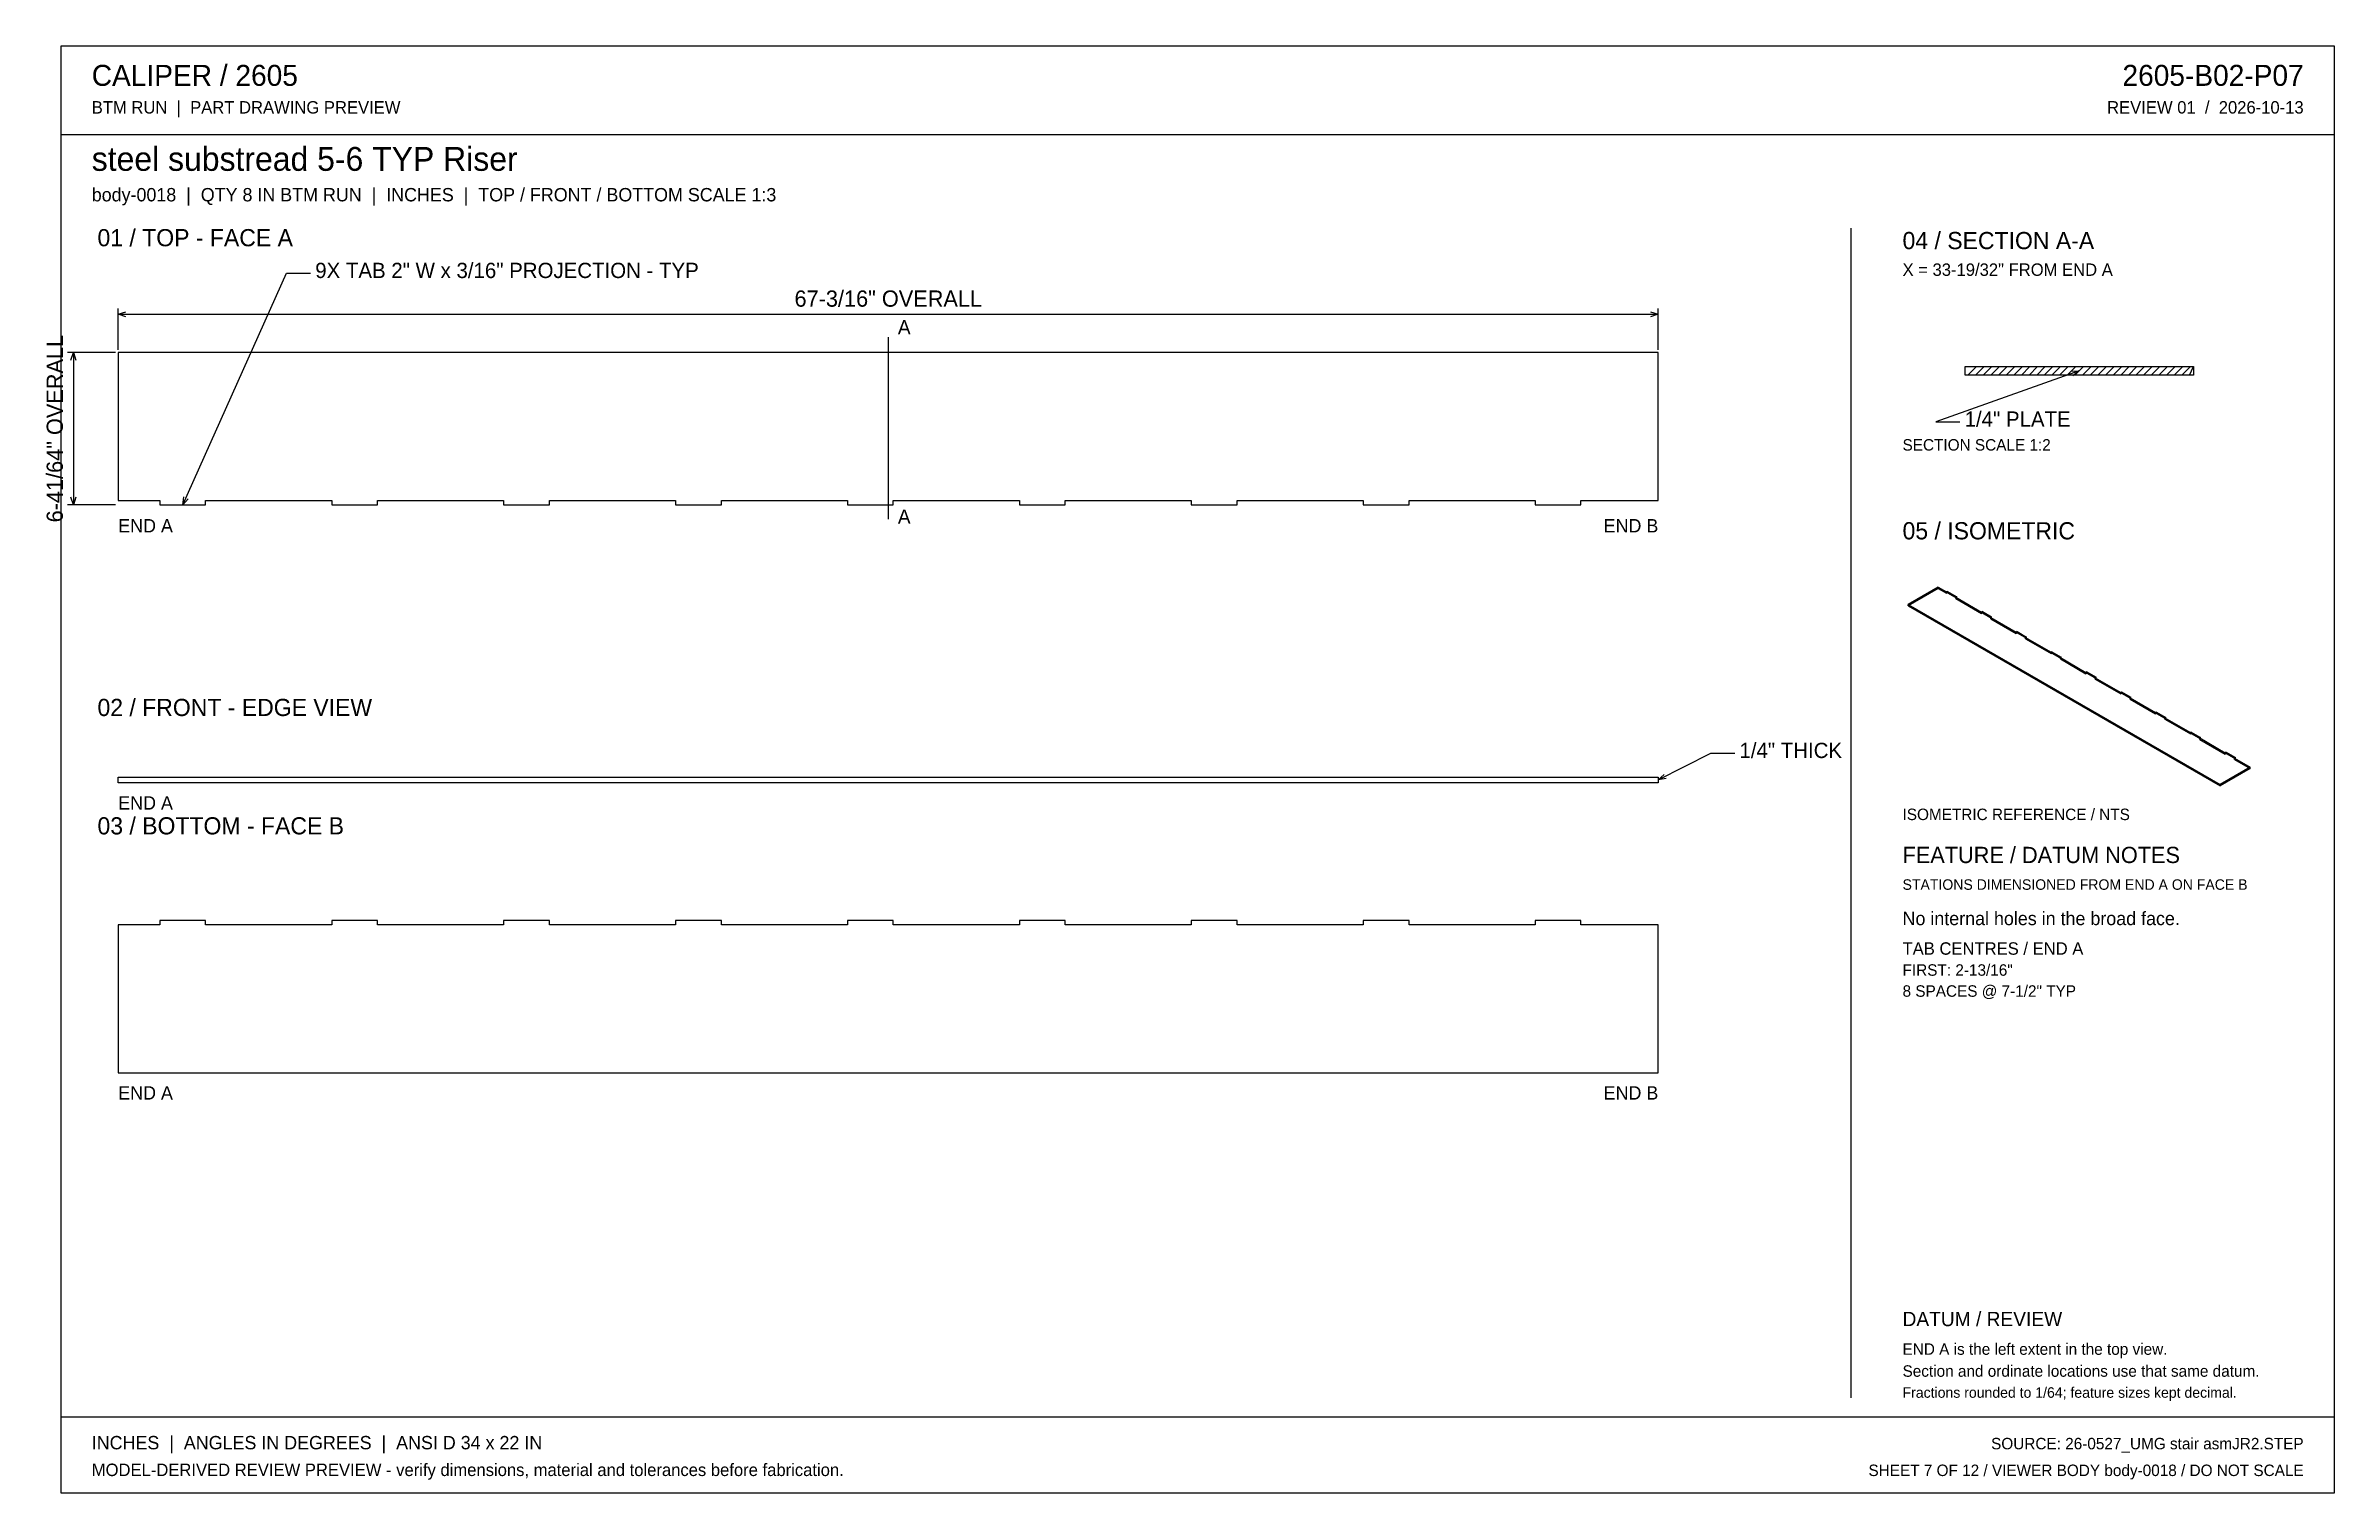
# Model space of a CAD drawing. Header units: inches. Extents: x 0.7 to 100.6, y 1.4 to 64.6.
import ezdxf
from ezdxf.enums import TextEntityAlignment as Align

# ---------------------------------------------------------------- set-up
doc = ezdxf.new("R2010")
doc.units = ezdxf.units.IN
doc.header["$MEASUREMENT"] = 0

msp = doc.modelspace()

# ---------------------------------------------------------------- linework, layer by layer
at = {"layer": 'ANNOTATION'}
for p, q in [((6.719, 44.554), (11.25, 54.654)), ((11.25, 54.654), (12.292, 54.654)), ((3.906, 51.321), (3.906, 53.113)), ((3.906, 52.863), (4.24, 52.967)), ((70.76, 52.967), (71.094, 52.863)), ((71.094, 51.321), (71.094, 53.113)), ((3.906, 52.863), (71.094, 52.863)), ((4.24, 52.758), (3.906, 52.863)), ((71.094, 52.863), (70.76, 52.758)), ((3.781, 51.196), (1.698, 51.196)), ((1.844, 50.863), (1.948, 51.196)), ((1.948, 51.196), (1.948, 44.554)), ((1.948, 51.196), (2.052, 50.863)), ((37.5, 51.863), (37.5, 43.929)), ((89.458, 50.396), (83.208, 48.167)), ((89.109, 50.382), (89.458, 50.396)), ((89.458, 50.396), (89.179, 50.186)), ((83.208, 48.167), (84.25, 48.167)), ((3.781, 44.554), (1.698, 44.554)), ((1.948, 44.554), (1.844, 44.887)), ((2.052, 44.887), (1.948, 44.554)), ((6.719, 44.554), (6.76, 44.901)), ((6.95, 44.816), (6.719, 44.554)), ((71.094, 32.542), (73.385, 33.708)), ((73.385, 33.708), (74.427, 33.708)), ((71.094, 32.542), (71.344, 32.786)), ((71.438, 32.6), (71.094, 32.542))]:
    msp.add_line(p, q, dxfattribs=at)
at = {"layer": 'OUTLINE'}
for p, q in [((1.417, 64.583), (100.583, 64.583)), ((1.417, 1.417), (1.417, 64.583)), ((100.583, 64.583), (100.583, 1.417)), ((1.417, 60.708), (100.583, 60.708)), ((79.5, 56.625), (79.5, 5.583)), ((71.094, 51.196), (3.906, 51.196)), ((3.906, 51.196), (3.906, 44.742)), ((71.094, 44.742), (71.094, 51.196)), ((84.477, 50.583), (94.44, 50.583)), ((84.477, 50.208), (84.477, 50.583)), ((94.44, 50.208), (84.477, 50.208)), ((84.602, 50.208), (84.977, 50.583)), ((84.935, 50.208), (85.31, 50.583)), ((85.269, 50.208), (85.644, 50.583)), ((85.602, 50.208), (85.977, 50.583)), ((85.935, 50.208), (86.31, 50.583)), ((86.269, 50.208), (86.644, 50.583)), ((86.602, 50.208), (86.977, 50.583)), ((86.935, 50.208), (87.31, 50.583)), ((87.269, 50.208), (87.644, 50.583)), ((87.602, 50.208), (87.977, 50.583)), ((87.935, 50.208), (88.31, 50.583)), ((88.269, 50.208), (88.644, 50.583)), ((88.602, 50.208), (88.977, 50.583)), ((88.935, 50.208), (89.31, 50.583)), ((89.269, 50.208), (89.644, 50.583)), ((89.602, 50.208), (89.977, 50.583)), ((89.935, 50.208), (90.31, 50.583)), ((90.269, 50.208), (90.644, 50.583)), ((90.602, 50.208), (90.977, 50.583)), ((90.935, 50.208), (91.31, 50.583)), ((91.269, 50.208), (91.644, 50.583)), ((91.602, 50.208), (91.977, 50.583)), ((91.935, 50.208), (92.31, 50.583)), ((92.269, 50.208), (92.644, 50.583)), ((92.602, 50.208), (92.977, 50.583)), ((92.935, 50.208), (93.31, 50.583)), ((93.269, 50.208), (93.644, 50.583)), ((93.602, 50.208), (93.977, 50.583)), ((93.935, 50.208), (94.31, 50.583)), ((94.269, 50.208), (94.44, 50.583)), ((94.44, 50.583), (94.44, 50.208)), ((3.906, 44.742), (5.719, 44.742)), ((5.719, 44.742), (5.719, 44.554)), ((5.719, 44.554), (7.719, 44.554)), ((7.719, 44.554), (7.719, 44.742)), ((7.719, 44.742), (13.219, 44.742)), ((13.219, 44.742), (13.219, 44.554)), ((13.219, 44.554), (15.219, 44.554)), ((15.219, 44.554), (15.219, 44.742)), ((15.219, 44.742), (20.719, 44.742)), ((20.719, 44.742), (20.719, 44.554)), ((20.719, 44.554), (22.719, 44.554)), ((22.719, 44.554), (22.719, 44.742)), ((22.719, 44.742), (28.219, 44.742)), ((28.219, 44.742), (28.219, 44.554)), ((28.219, 44.554), (30.219, 44.554)), ((30.219, 44.554), (30.219, 44.742)), ((30.219, 44.742), (35.719, 44.742)), ((35.719, 44.742), (35.719, 44.554)), ((35.719, 44.554), (37.719, 44.554)), ((37.719, 44.554), (37.719, 44.742)), ((37.719, 44.742), (43.219, 44.742)), ((43.219, 44.742), (43.219, 44.554)), ((43.219, 44.554), (45.219, 44.554)), ((45.219, 44.554), (45.219, 44.742)), ((45.219, 44.742), (50.719, 44.742)), ((50.719, 44.742), (50.719, 44.554)), ((50.719, 44.554), (52.719, 44.554)), ((52.719, 44.554), (52.719, 44.742)), ((52.719, 44.742), (58.219, 44.742)), ((58.219, 44.742), (58.219, 44.554)), ((58.219, 44.554), (60.219, 44.554)), ((60.219, 44.554), (60.219, 44.742)), ((60.219, 44.742), (65.719, 44.742)), ((65.719, 44.742), (65.719, 44.554)), ((65.719, 44.554), (67.719, 44.554)), ((67.719, 44.554), (67.719, 44.742)), ((67.719, 44.742), (71.094, 44.742)), ((83.307, 40.96), (82, 40.206)), ((83.307, 40.96), (83.674, 40.748)), ((83.307, 40.902), (83.307, 40.96)), ((83.307, 40.902), (82, 40.147)), ((82, 40.206), (95.609, 32.348)), ((82, 40.147), (82, 40.206)), ((82, 40.147), (95.609, 32.29)), ((83.307, 40.902), (83.674, 40.69)), ((83.712, 40.77), (83.674, 40.748)), ((83.674, 40.69), (83.674, 40.748)), ((83.712, 40.712), (83.674, 40.69)), ((83.712, 40.712), (83.712, 40.77)), ((83.712, 40.77), (84.118, 40.536)), ((83.712, 40.712), (84.118, 40.478)), ((84.118, 40.536), (84.08, 40.515)), ((84.08, 40.515), (85.194, 39.871)), ((84.08, 40.456), (84.08, 40.515)), ((84.118, 40.478), (84.08, 40.456)), ((84.08, 40.456), (85.194, 39.813)), ((84.118, 40.478), (84.118, 40.536)), ((85.232, 39.893), (85.194, 39.871)), ((85.194, 39.813), (85.194, 39.871)), ((85.232, 39.835), (85.194, 39.813)), ((85.232, 39.893), (85.637, 39.659)), ((85.232, 39.835), (85.232, 39.893)), ((85.232, 39.835), (85.637, 39.601)), ((85.637, 39.659), (85.599, 39.637)), ((85.599, 39.579), (85.599, 39.637)), ((85.599, 39.637), (86.713, 38.994)), ((85.637, 39.601), (85.599, 39.579)), ((85.599, 39.579), (86.713, 38.936)), ((85.637, 39.601), (85.637, 39.659)), ((86.751, 39.016), (86.713, 38.994)), ((86.713, 38.936), (86.713, 38.994)), ((86.751, 38.958), (86.713, 38.936)), ((86.751, 38.958), (86.751, 39.016)), ((86.751, 39.016), (87.156, 38.782)), ((86.751, 38.958), (87.156, 38.724)), ((87.156, 38.782), (87.118, 38.76)), ((87.118, 38.76), (88.232, 38.117)), ((87.118, 38.702), (87.118, 38.76)), ((87.156, 38.724), (87.118, 38.702)), ((87.118, 38.702), (88.232, 38.059)), ((87.156, 38.724), (87.156, 38.782)), ((88.27, 38.139), (88.232, 38.117)), ((88.232, 38.059), (88.232, 38.117)), ((88.27, 38.081), (88.232, 38.059)), ((88.27, 38.139), (88.675, 37.905)), ((88.27, 38.081), (88.27, 38.139)), ((88.27, 38.081), (88.675, 37.847)), ((88.675, 37.905), (88.637, 37.883)), ((88.637, 37.825), (88.637, 37.883)), ((88.637, 37.883), (89.751, 37.24)), ((88.675, 37.847), (88.637, 37.825)), ((88.637, 37.825), (89.751, 37.181)), ((88.675, 37.847), (88.675, 37.905)), ((89.789, 37.262), (89.751, 37.24)), ((89.751, 37.181), (89.751, 37.24)), ((89.789, 37.203), (89.751, 37.181)), ((89.789, 37.262), (90.194, 37.028)), ((89.789, 37.203), (89.789, 37.262)), ((89.789, 37.203), (90.194, 36.97)), ((90.194, 37.028), (90.156, 37.006)), ((90.156, 36.948), (90.156, 37.006)), ((90.156, 37.006), (91.27, 36.363)), ((90.194, 36.97), (90.156, 36.948)), ((90.156, 36.948), (91.27, 36.304)), ((90.194, 36.97), (90.194, 37.028)), ((91.308, 36.385), (91.27, 36.363)), ((91.27, 36.304), (91.27, 36.363)), ((91.308, 36.326), (91.27, 36.304)), ((91.308, 36.385), (91.713, 36.151)), ((91.308, 36.326), (91.308, 36.385)), ((91.308, 36.326), (91.713, 36.092)), ((91.713, 36.151), (91.676, 36.129)), ((91.676, 36.07), (91.676, 36.129)), ((91.676, 36.129), (92.79, 35.486)), ((91.713, 36.092), (91.676, 36.07)), ((91.676, 36.07), (92.79, 35.427)), ((91.713, 36.092), (91.713, 36.151)), ((92.828, 35.508), (92.79, 35.486)), ((92.79, 35.427), (92.79, 35.486)), ((92.828, 35.449), (92.79, 35.427)), ((92.828, 35.508), (93.233, 35.274)), ((92.828, 35.449), (92.828, 35.508)), ((92.828, 35.449), (93.233, 35.215)), ((93.233, 35.274), (93.195, 35.252)), ((93.195, 35.193), (93.195, 35.252)), ((93.195, 35.252), (94.309, 34.609)), ((93.233, 35.215), (93.195, 35.193)), ((93.195, 35.193), (94.309, 34.55)), ((93.233, 35.215), (93.233, 35.274)), ((94.347, 34.631), (94.309, 34.609)), ((94.309, 34.55), (94.309, 34.609)), ((94.347, 34.572), (94.309, 34.55)), ((94.347, 34.572), (94.347, 34.631)), ((94.347, 34.631), (94.752, 34.397)), ((94.347, 34.572), (94.752, 34.338)), ((94.752, 34.397), (94.714, 34.375)), ((94.714, 34.375), (95.828, 33.731)), ((94.714, 34.316), (94.714, 34.375)), ((94.752, 34.338), (94.714, 34.316)), ((94.714, 34.316), (95.828, 33.673)), ((94.752, 34.338), (94.752, 34.397)), ((96.917, 33.103), (95.609, 32.348)), ((96.917, 33.044), (95.609, 32.29)), ((95.866, 33.753), (95.828, 33.731)), ((95.828, 33.673), (95.828, 33.731)), ((95.866, 33.695), (95.828, 33.673)), ((95.866, 33.753), (96.271, 33.52)), ((95.866, 33.695), (95.866, 33.753)), ((95.866, 33.695), (96.271, 33.461)), ((96.271, 33.52), (96.233, 33.498)), ((96.233, 33.498), (96.917, 33.103)), ((96.233, 33.439), (96.233, 33.498)), ((96.271, 33.461), (96.233, 33.439)), ((96.233, 33.439), (96.917, 33.044)), ((96.271, 33.461), (96.271, 33.52)), ((96.917, 33.044), (96.917, 33.103)), ((3.906, 32.667), (71.094, 32.667)), ((3.906, 32.417), (3.906, 32.667)), ((71.094, 32.417), (3.906, 32.417)), ((71.094, 32.667), (71.094, 32.417)), ((95.609, 32.29), (95.609, 32.348)), ((5.719, 26.217), (3.906, 26.217)), ((3.906, 26.217), (3.906, 19.762)), ((7.719, 26.404), (5.719, 26.404)), ((5.719, 26.404), (5.719, 26.217)), ((7.719, 26.217), (7.719, 26.404)), ((13.219, 26.217), (7.719, 26.217)), ((15.219, 26.404), (13.219, 26.404)), ((13.219, 26.404), (13.219, 26.217)), ((15.219, 26.217), (15.219, 26.404)), ((20.719, 26.217), (15.219, 26.217)), ((22.719, 26.404), (20.719, 26.404)), ((20.719, 26.404), (20.719, 26.217)), ((22.719, 26.217), (22.719, 26.404)), ((28.219, 26.217), (22.719, 26.217)), ((30.219, 26.404), (28.219, 26.404)), ((28.219, 26.404), (28.219, 26.217)), ((30.219, 26.217), (30.219, 26.404)), ((35.719, 26.217), (30.219, 26.217)), ((37.719, 26.404), (35.719, 26.404)), ((35.719, 26.404), (35.719, 26.217)), ((37.719, 26.217), (37.719, 26.404)), ((43.219, 26.217), (37.719, 26.217)), ((45.219, 26.404), (43.219, 26.404)), ((43.219, 26.404), (43.219, 26.217)), ((45.219, 26.217), (45.219, 26.404)), ((50.719, 26.217), (45.219, 26.217)), ((52.719, 26.404), (50.719, 26.404)), ((50.719, 26.404), (50.719, 26.217)), ((52.719, 26.217), (52.719, 26.404)), ((58.219, 26.217), (52.719, 26.217)), ((60.219, 26.404), (58.219, 26.404)), ((58.219, 26.404), (58.219, 26.217)), ((60.219, 26.217), (60.219, 26.404)), ((65.719, 26.217), (60.219, 26.217)), ((67.719, 26.404), (65.719, 26.404)), ((65.719, 26.404), (65.719, 26.217)), ((67.719, 26.217), (67.719, 26.404)), ((71.094, 26.217), (67.719, 26.217)), ((71.094, 19.762), (71.094, 26.217)), ((3.906, 19.762), (71.094, 19.762)), ((1.417, 4.75), (100.583, 4.75)), ((100.583, 1.417), (1.417, 1.417))]:
    msp.add_line(p, q, dxfattribs=at)

# ---------------------------------------------------------------- texts
at = {"layer": 'ANNOTATION'}
for s, height, p in [('CALIPER / 2605', 0.91667, (2.75, 62.833)), ('BTM RUN  |  PART DRAWING PREVIEW', 0.54167, (2.75, 61.625)), ('steel substread 5-6 TYP Riser', 1.04167, (2.75, 59.125)), ('body-0018  |  QTY 8 IN BTM RUN  |  INCHES  |  TOP / FRONT / BOTTOM SCALE 1:3', 0.58333, (2.75, 57.792)), ('01 / TOP - FACE A', 0.75, (3, 55.833)), ('04 / SECTION A-A', 0.75, (81.75, 55.708)), ('9X TAB 2" W x 3/16" PROJECTION - TYP', 0.66667, (12.5, 54.446)), ('X = 33-19/32" FROM END A', 0.54167, (81.75, 54.542)), ('A', 0.625, (37.917, 51.988)), ('1/4" PLATE', 0.6667, (84.458, 47.958)), ('SECTION SCALE 1:2', 0.5, (81.75, 46.917)), ('A', 0.625, (37.917, 43.721)), ('END A', 0.5833, (3.906, 43.346)), ('05 / ISOMETRIC', 0.75, (81.75, 43.042)), ('02 / FRONT - EDGE VIEW', 0.75, (3, 35.333)), ('1/4" THICK', 0.6667, (74.635, 33.5)), ('03 / BOTTOM - FACE B', 0.75, (3, 30.167)), ('END A', 0.5833, (3.906, 31.25)), ('ISOMETRIC REFERENCE / NTS', 0.5, (81.75, 30.792)), ('FEATURE / DATUM NOTES', 0.70833, (81.75, 28.917)), ('STATIONS DIMENSIONED FROM END A ON FACE B', 0.45833, (81.75, 27.75)), ('No internal holes in the broad face.', 0.58333, (81.75, 26.208)), ('TAB CENTRES / END A', 0.54167, (81.75, 24.917)), ('FIRST: 2-13/16"', 0.5, (81.75, 24)), ('8 SPACES @ 7-1/2" TYP', 0.5, (81.75, 23.083)), ('END A', 0.5833, (3.906, 18.596)), ('DATUM / REVIEW', 0.625, (81.75, 8.708)), ('Section and ordinate locations use that same datum.', 0.5, (81.75, 6.5)), ('END A is the left extent in the top view.', 0.5, (81.75, 7.458)), ('Fractions rounded to 1/64; feature sizes kept decimal.', 0.45833, (81.75, 5.583)), ('INCHES  |  ANGLES IN DEGREES  |  ANSI D 34 x 22 IN', 0.58333, (2.75, 3.333)), ('MODEL-DERIVED REVIEW PREVIEW - verify dimensions, material and tolerances before fabrication.', 0.54167, (2.75, 2.167))]:
    msp.add_text(s, height=height, dxfattribs=at).set_placement(p)
for s, height, p in [('2605-B02-P07', 0.91667, (99.25, 62.833)), ('REVIEW 01  /  2026-10-13', 0.54167, (99.25, 61.625)), ('END B', 0.5833, (71.094, 43.346)), ('END B', 0.5833, (71.094, 18.596)), ('SOURCE: 26-0527_UMG stair asmJR2.STEP', 0.5, (99.25, 3.333)), ('SHEET 7 OF 12 / VIEWER BODY body-0018 / DO NOT SCALE', 0.5, (99.25, 2.167))]:
    msp.add_text(s, height=height, dxfattribs=at).set_placement(p, align=Align.RIGHT)
msp.add_text('67-3/16" OVERALL', height=0.70833, dxfattribs=at).set_placement((37.5, 53.196), align=Align.CENTER)
msp.add_text('6-41/64" OVERALL', height=0.70833, rotation=90, dxfattribs=at).set_placement((1.49, 47.875), align=Align.CENTER)

doc.saveas('drawing.dxf')
